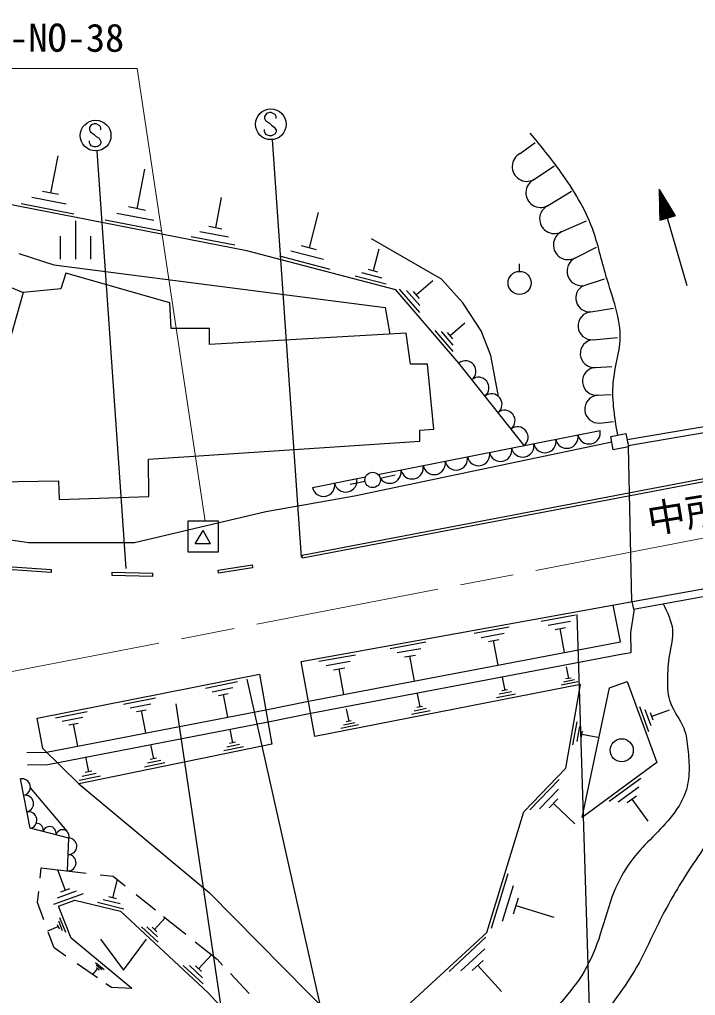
# Model space of a CAD drawing. Units: millimetres, scale not verified. Extents: x -60102783 to 680000, y -72987750 to 380000.
# Drawn here: x 98320 to 142311, y 240450 to 303992 of the extents above; entities that cross this region are included whole.
import ezdxf
from ezdxf.enums import TextEntityAlignment as Align

# ---------------------------------------------------------------- set-up
doc = ezdxf.new("R2010")
doc.units = ezdxf.units.MM
doc.header["$LTSCALE"] = 1000
doc.linetypes.add('CHAIN', pattern=[18.5, 12, -1.5, 3.5, -1.5])
for name, color, linetype, lineweight in [('M-BGD', 7, 'Continuous', 25), ('M-BMK', 2, 'CHAIN', 13), ('M-STR-HTXT', 7, 'Continuous', 13), ('M-STR-STRC', 7, 'Continuous', 25)]:
    doc.layers.add(name, color=color, linetype=linetype, lineweight=lineweight)
doc.layers.add('M-STR-STR1', color=1, linetype='Continuous')
doc.styles.add('ＭＳ ゴシック', font='')
doc.styles.get('ＭＳ ゴシック').set_extended_font_data('MS Gothic')

msp = doc.modelspace()

# ---------------------------------------------------------------- linework, layer by layer
at = {"layer": 'M-BGD'}
for p, q in [((130898, 295266), (131886, 295991)), ((100812, 295107), (100342, 292697)), ((106462, 294257), (105962, 291677)), ((131790, 293566), (133126, 294465)), ((101362, 291967), (99122, 292397)), ((100862, 292597), (99822, 292797)), ((111452, 292407), (111072, 290427)), ((132683, 291866), (134247, 292820)), ((141779, 286644), (139942, 292919)), ((139942, 292919), (139988, 290919)), ((139942, 292919), (140982, 291210)), ((139944, 292867), (139969, 292874)), ((139945, 292815), (139996, 292830)), ((139946, 292763), (140023, 292786)), ((139947, 292712), (140050, 292742)), ((139948, 292660), (140077, 292698)), ((139950, 292608), (140104, 292653)), ((139951, 292556), (140131, 292609)), ((139952, 292505), (140158, 292565)), ((139953, 292453), (140185, 292521)), ((139954, 292401), (140211, 292476)), ((139956, 292349), (140238, 292432)), ((139957, 292298), (140265, 292388)), ((139958, 292246), (140292, 292344)), ((139959, 292194), (140319, 292300)), ((113110, 288938), (97345, 292003)), ((101862, 291327), (98422, 291997)), ((106512, 291567), (105412, 291787)), ((139960, 292142), (140346, 292255)), ((139961, 292091), (140373, 292211)), ((139963, 292039), (140400, 292167)), ((139964, 291987), (140427, 292123)), ((139965, 291935), (140454, 292078)), ((139966, 291884), (140481, 292034)), ((139967, 291832), (140507, 291990)), ((139969, 291780), (140534, 291946)), ((139970, 291728), (140561, 291902)), ((139971, 291677), (140588, 291857)), ((139972, 291625), (140615, 291813)), ((139973, 291573), (140642, 291769)), ((139974, 291521), (140669, 291725)), ((139976, 291470), (140696, 291680)), ((107052, 290897), (104662, 291367)), ((117762, 291417), (117162, 289127)), ((139977, 291418), (140723, 291636)), ((139978, 291366), (140750, 291592)), ((139979, 291314), (140776, 291548)), ((139980, 291263), (140803, 291504)), ((139982, 291211), (140830, 291459)), ((139983, 291159), (140857, 291415)), ((139984, 291107), (140884, 291371)), ((139985, 291056), (140911, 291327)), ((139986, 291004), (140938, 291282)), ((139988, 290952), (140965, 291238)), ((139988, 290919), (140982, 291210)), ((101960, 290890), (101960, 288390)), ((107582, 290217), (103902, 290937)), ((111492, 290337), (110642, 290507)), ((133575, 290166), (135223, 290882)), ((100960, 289890), (100960, 288390)), ((102960, 288390), (102960, 289890)), ((112322, 289297), (109482, 289847)), ((111912, 289817), (110062, 290177)), ((117652, 288997), (116672, 289257)), ((125774, 287092), (121233, 289714)), ((134467, 288465), (135860, 289174)), ((98268, 288754), (100557, 288015)), ((122820, 286391), (113110, 288938)), ((118542, 287717), (115272, 288577)), ((118102, 288357), (115972, 288917)), ((121712, 289047), (121342, 287627)), ((100557, 288015), (122119, 285246)), ((130869, 287592), (130869, 288092)), ((96092, 287259), (98547, 286209)), ((101340, 287472), (101018, 286451)), ((108110, 285538), (101340, 287472)), ((122192, 286757), (120172, 287287)), ((121922, 287157), (120602, 287497)), ((121642, 287547), (121032, 287707)), ((125222, 286977), (124162, 286067)), ((127177, 285542), (125774, 287092)), ((135001, 286659), (136395, 287105)), ((98547, 286209), (96988, 280756)), ((101018, 286451), (98547, 286209)), ((126919, 281628), (122820, 286391)), ((124362, 284907), (123052, 286427)), ((124362, 285377), (123512, 286357)), ((124352, 285837), (123962, 286287)), ((108191, 283872), (108110, 285538)), ((128359, 283733), (127177, 285542)), ((122119, 285246), (122418, 283515)), ((135504, 284956), (136981, 285202)), ((127292, 284217), (126352, 283407)), ((110689, 283872), (108191, 283872)), ((110689, 282825), (110689, 283872)), ((123476, 283577), (110689, 282825)), ((123772, 281562), (123476, 283577)), ((126532, 282387), (125372, 283737)), ((126532, 282797), (125782, 283677)), ((126522, 283207), (126182, 283607)), ((128986, 282108), (128359, 283733)), ((135649, 283148), (137235, 283291)), ((124873, 281562), (123772, 281562)), ((125276, 277318), (124873, 281562)), ((131157, 276256), (126919, 281628)), ((129496, 279450), (128986, 282108)), ((135794, 281339), (136873, 281410)), ((116708, 269126), (169903, 279258)), ((169941, 279062), (116746, 268929)), ((135938, 279530), (136815, 279579)), ((137860, 276645), (149654, 278668)), ((136083, 277721), (136974, 277820)), ((137932, 276252), (149727, 278274)), ((121648, 274376), (136103, 277235)), ((124363, 277264), (125276, 277318)), ((124363, 276539), (124363, 277264)), ((106713, 275357), (124363, 276539)), ((120111, 272976), (136870, 276496)), ((136805, 276848), (137789, 277030)), ((136965, 275985), (136805, 276848)), ((137789, 277030), (137948, 276166)), ((137948, 276166), (136965, 275985)), ((138180, 266092), (137948, 276166)), ((106740, 272939), (106713, 275357)), ((93496, 273825), (100857, 273960)), ((100857, 273960), (100911, 272751)), ((117384, 273533), (120845, 274217)), ((120812, 273917), (119832, 273717)), ((121792, 274127), (122772, 274337)), ((100911, 272751), (106740, 272939)), ((114347, 271951), (120111, 272976)), ((105796, 269933), (114347, 271951)), ((109264, 271329), (109264, 269329)), ((111264, 271329), (109264, 271329)), ((111264, 269329), (111264, 271329)), ((92985, 270830), (98910, 269933)), ((109755, 269856), (110264, 270729)), ((110755, 269856), (110264, 270729)), ((98910, 269933), (105796, 269933)), ((110755, 269856), (109755, 269856)), ((109264, 269329), (111264, 269329)), ((116746, 268929), (116708, 269126)), ((139060, 266251), (153673, 268923)), ((100370, 267994), (95589, 268301)), ((95602, 268501), (100383, 268194)), ((100383, 268194), (100370, 267994)), ((111245, 268141), (113463, 268482)), ((113493, 268284), (111276, 267943)), ((113463, 268482), (113493, 268284)), ((138276, 265599), (153764, 268432)), ((104349, 267804), (104354, 268004)), ((106976, 267736), (104349, 267804)), ((104354, 268004), (106981, 267936)), ((106981, 267936), (106976, 267736)), ((111276, 267943), (111245, 268141)), ((116643, 262203), (139060, 266251)), ((137435, 263481), (136953, 265871)), ((138114, 264082), (138340, 265611)), ((138180, 266092), (138276, 265599)), ((132272, 264817), (134502, 265227)), ((127912, 264037), (130192, 264447)), ((132722, 264557), (134172, 264817)), ((133172, 264287), (133842, 264407)), ((133792, 262787), (133512, 264347)), ((128372, 263767), (129852, 264037)), ((138136, 262775), (138114, 264082)), ((117124, 259605), (137435, 263481)), ((122432, 263047), (124772, 263467)), ((128832, 263497), (129512, 263617)), ((129462, 261957), (129172, 263557)), ((117277, 258820), (137585, 262695)), ((117802, 262217), (120182, 262637)), ((122902, 262777), (124432, 263047)), ((123372, 262497), (124082, 262617)), ((124022, 260917), (123732, 262557)), ((137585, 262695), (138136, 262775)), ((117549, 257308), (116643, 262203)), ((118282, 261937), (119832, 262207)), ((133892, 261857), (134052, 261087)), ((99472, 258507), (113933, 261367)), ((113933, 261367), (114739, 256815)), ((118762, 261647), (119482, 261777)), ((119422, 260047), (119122, 261717)), ((129732, 261177), (129902, 260317)), ((110422, 260467), (112512, 260887)), ((134831, 260692), (117549, 257308)), ((134652, 260867), (133562, 260647)), ((134432, 260997), (133722, 260857)), ((133864, 255254), (134831, 260692)), ((134212, 261117), (133882, 261057)), ((136719, 260490), (137862, 260887)), ((137862, 260887), (139799, 255622)), ((110852, 260227), (112212, 260497)), ((111272, 259987), (111902, 260107)), ((111882, 258577), (111592, 260047)), ((124192, 260087), (124362, 259237)), ((130592, 260067), (129362, 259827)), ((130342, 260217), (129542, 260057)), ((130082, 260357), (129712, 260277)), ((134931, 252047), (136719, 260490)), ((105092, 259417), (107172, 259827)), ((105522, 259177), (106872, 259447)), ((114344, 259047), (117124, 259605)), ((124542, 259267), (124172, 259197)), ((100074, 256297), (114344, 259047)), ((100672, 258537), (102732, 258947)), ((105942, 258937), (106562, 259057)), ((106542, 257547), (106252, 258997)), ((114498, 258262), (117277, 258820)), ((119582, 259107), (119742, 258307)), ((125042, 258977), (123822, 258737)), ((124792, 259127), (124002, 258967)), ((139282, 257617), (138682, 259237)), ((139422, 257997), (139032, 259047)), ((139562, 258367), (139382, 258847)), ((140602, 259027), (139472, 258607)), ((99834, 256533), (99472, 258507)), ((100157, 255498), (114498, 258262)), ((101102, 258307), (102432, 258567)), ((101522, 258067), (102132, 258187)), ((102112, 256687), (101832, 258127)), ((120382, 258067), (119232, 257837)), ((120152, 258207), (119402, 258057)), ((119912, 258337), (119572, 258267)), ((134332, 256767), (134602, 258257)), ((112002, 257787), (112182, 256897)), ((134602, 256987), (134782, 257957)), ((134872, 257207), (134952, 257657)), ((135952, 257247), (134912, 257437)), ((114739, 256815), (102171, 254237)), ((106842, 256787), (107032, 255857)), ((112642, 256797), (111812, 256617)), ((112372, 256937), (111992, 256857)), ((98797, 256277), (100074, 256297)), ((102171, 254237), (99834, 256533)), ((112902, 256647), (111622, 256377)), ((98843, 255477), (100157, 255498)), ((102612, 255977), (102812, 255007)), ((107782, 255597), (106452, 255317)), ((107512, 255747), (106642, 255567)), ((107232, 255897), (106832, 255817)), ((139799, 255622), (134931, 252047)), ((103312, 254897), (102402, 254707)), ((103022, 255047), (102602, 254967)), ((131145, 252414), (133864, 255254)), ((99006, 251333), (98373, 254546)), ((102171, 254237), (110671, 247147)), ((103592, 254737), (102202, 254447)), ((131532, 252537), (133432, 254517)), ((136692, 253097), (138752, 254607)), ((99022, 253960), (101393, 251141)), ((132162, 252597), (133402, 253887)), ((137282, 253057), (138622, 254037)), ((132792, 252657), (133362, 253257)), ((134462, 251627), (133082, 252957)), ((137872, 253007), (138482, 253457)), ((139232, 251797), (138182, 253237)), ((128728, 244558), (131145, 252414)), ((101537, 250701), (99006, 251333)), ((101440, 248558), (101537, 250701)), ((99663, 248080), (99736, 248753)), ((99736, 248753), (102647, 248420)), ((100792, 248637), (101282, 247297)), ((103576, 248313), (104410, 248218)), ((104672, 248007), (104382, 246807)), ((104410, 248218), (105188, 247596)), ((129032, 244837), (130112, 248387)), ((99493, 246514), (99570, 247224)), ((102012, 247237), (100762, 246777)), ((101572, 247397), (100992, 247187)), ((129752, 245297), (130462, 247607)), ((102452, 247067), (100532, 246367)), ((100856, 246270), (101927, 246660)), ((101927, 246660), (104897, 245930)), ((104872, 246417), (103762, 246687)), ((104632, 246747), (104122, 246867)), ((105901, 247027), (107166, 246016)), ((110671, 247147), (120621, 237076)), ((130472, 245757), (130802, 246817)), ((99906, 245368), (99493, 246514)), ((101684, 244177), (100856, 246270)), ((105112, 246077), (103392, 246497)), ((104897, 245930), (110592, 240623)), ((133122, 245527), (130642, 246287)), ((100852, 245307), (101102, 244677)), ((100932, 245527), (101312, 244567)), ((107802, 245507), (107102, 244747)), ((107701, 245589), (109151, 244432)), ((100162, 244667), (100832, 244937)), ((100772, 245077), (100892, 244787)), ((107342, 243927), (106262, 244927)), ((107302, 244267), (106602, 244917)), ((107262, 244597), (106942, 244897)), ((100564, 243544), (100193, 244573)), ((105627, 240915), (101684, 244177)), ((103591, 244106), (105091, 242106)), ((105091, 242106), (106591, 244106)), ((120621, 237076), (128728, 244558)), ((126272, 242017), (128672, 244237)), ((101342, 243008), (100564, 243544)), ((109757, 243948), (111177, 242814)), ((127032, 242047), (128592, 243487)), ((110822, 243097), (109982, 242197)), ((111177, 242814), (111533, 242433)), ((127782, 242067), (128502, 242737)), ((103389, 241599), (102067, 242509)), ((103092, 241807), (103422, 242197)), ((103272, 242597), (103832, 242137)), ((103302, 242437), (103672, 242137)), ((103332, 242267), (103502, 242127)), ((110262, 241207), (108972, 242407)), ((110222, 241607), (109382, 242397)), ((110172, 242007), (109782, 242377)), ((129692, 240717), (128142, 242407)), ((112053, 241880), (113276, 240574)), ((104312, 240964), (103947, 241216)), ((105627, 240915), (104312, 240964)), ((110592, 240623), (114341, 236583))]:
    msp.add_line(p, q, dxfattribs=at)
for centre, radius in [((130864, 286847), 750), ((121302, 274015), 500), ((137514, 256417), 750)]:
    msp.add_circle(centre, radius, dxfattribs=at)
for centre, radius, start, end in [((131344, 294416), 960, 117.69151, 297.69151), ((132237, 292716), 960, 117.69151, 297.69151), ((133129, 291016), 960, 117.69151, 297.69151), ((134021, 289316), 960, 117.69151, 297.69151), ((134913, 287615), 960, 117.69151, 275.23675), ((135432, 285861), 907, 118.35434, 274.57392), ((135577, 284052), 907, 94.57392, 274.57392), ((135721, 282243), 907, 94.57392, 274.57392), ((127342, 281091), 684, 308.27209, 128.27209), ((135866, 280435), 907, 94.57392, 274.57392), ((128190, 280017), 684, 308.27209, 128.27209), ((129038, 278942), 684, 308.27209, 128.27209), ((136011, 278626), 907, 94.57392, 274.57392), ((129885, 277868), 684, 308.27209, 128.27209), ((130733, 276794), 684, 308.27209, 128.27209), ((135383, 277092), 734, 191.18711, 11.18711), ((132503, 276523), 734, 191.18711, 11.18711), ((133943, 276808), 734, 191.18711, 11.18711), ((128184, 275669), 734, 191.18711, 11.18711), ((129623, 275953), 734, 191.18711, 11.18711), ((131063, 276238), 734, 191.18711, 11.18711), ((125304, 275099), 734, 191.18711, 11.18711), ((126744, 275384), 734, 191.18711, 11.18711), ((122424, 274529), 734, 191.18711, 11.18711), ((123864, 274814), 734, 191.18711, 11.18711), ((119544, 273960), 734, 191.18711, 11.18711), ((118104, 273675), 734, 191.18711, 11.18711), ((98479, 254011), 546, 281.14289, 101.14289), ((98690, 252940), 546, 281.14289, 101.14289), ((98901, 251869), 546, 281.14289, 101.14289), ((99428, 251228), 435, 345.96376, 92.9303), ((100272, 251017), 435, 345.96376, 165.96376), ((101116, 250806), 435, 345.96376, 165.96376), ((101513, 250165), 536, 267.39651, 87.39651), ((101464, 249094), 536, 267.39651, 87.39651)]:
    msp.add_arc(centre, radius, start, end, dxfattribs=at)
for points, knots in [([(137252, 276931), (137045, 278163), (136837, 279394), (136988, 280615), (137092, 281464), (137369, 282308), (137410, 283148), (137476, 284521), (136910, 285883), (136505, 287248), (136191, 288308), (135974, 289370), (135601, 290383), (135119, 291690), (134376, 292916), (133551, 294061), (132920, 294936), (132241, 295764), (131561, 296593)], [0, 0, 0, 0, 1, 1, 1, 2, 2, 2, 3, 3, 3, 4, 4, 4, 5, 5, 5, 6, 6, 6, 6]), ([(140205, 265952), (140485, 265392), (140766, 264833), (140813, 264246), (140855, 263723), (140711, 263178), (140619, 262641), (140525, 262086), (140486, 261539), (140484, 260977), (140482, 260477), (140509, 259966), (140677, 259506), (140888, 258929), (141322, 258434), (141548, 257862), (141718, 257431), (141771, 256956), (141819, 256488), (141866, 256021), (141907, 255561), (141896, 255095), (141885, 254617), (141818, 254133), (141664, 253682), (141453, 253065), (141078, 252509), (140658, 251999), (139840, 251006), (138851, 250186), (138098, 249165), (137652, 248560), (137289, 247884), (137006, 247183), (136645, 246288), (136415, 245353), (136117, 244434), (135844, 243593), (135514, 242766), (135065, 242008), (134654, 241312), (134143, 240673), (133610, 240067), (133006, 239381), (132374, 238736), (131750, 238045), (131322, 237572), (130898, 237076), (130658, 236509), (130333, 235740), (130347, 234840), (130173, 234002), (129984, 233090), (129573, 232252), (129162, 231414)], [0, 0, 0, 0, 1, 1, 1, 2, 2, 2, 3, 3, 3, 4, 4, 4, 5, 5, 5, 6, 6, 6, 7, 7, 7, 8, 8, 8, 9, 9, 9, 10, 10, 10, 11, 11, 11, 12, 12, 12, 13, 13, 13, 14, 14, 14, 15, 15, 15, 16, 16, 16, 17, 17, 17, 18, 18, 18, 18]), ([(147198, 259440), (147057, 259317), (146916, 259194), (146820, 259048), (146578, 258684), (146613, 258177), (146596, 257705), (146580, 257270), (146522, 256865), (146435, 256460), (146260, 255644), (145971, 254829), (145581, 254078), (145124, 253197), (144528, 252403), (143949, 251599), (143559, 251059), (143177, 250515), (142800, 249967), (142355, 249320), (141915, 248669), (141500, 248002), (140837, 246938), (140236, 245837), (139686, 244707), (139291, 243896), (138923, 243070), (138477, 242289), (137733, 240984), (136774, 239806), (135908, 238571), (135418, 237872), (134957, 237156), (134517, 236425), (134103, 235736), (133707, 235035), (133369, 234309), (132812, 233114), (132410, 231853), (132008, 230591)], [0, 0, 0, 0, 1, 1, 1, 2, 2, 2, 3, 3, 3, 4, 4, 4, 5, 5, 5, 6, 6, 6, 7, 7, 7, 8, 8, 8, 9, 9, 9, 10, 10, 10, 11, 11, 11, 12, 12, 12, 13, 13, 13, 13])]:
    msp.add_open_spline(points, degree=3, knots=knots, dxfattribs=at)
at = {"layer": 'M-BMK'}
msp.add_line((77437, 257602), (173691, 276198), dxfattribs=at)
at = {"layer": 'M-STR-HTXT'}
for p, q in [((105967, 300796), (91121, 300796)), ((110396, 271329), (105967, 300796))]:
    msp.add_line(p, q, dxfattribs=at)
at = {"layer": 'M-STR-STRC'}
for p, q in [((114392, 297867), (114268, 297683)), ((114268, 297683), (114271, 297551)), ((114271, 297551), (114334, 297422)), ((114334, 297422), (114590, 297240)), ((114584, 297933), (114392, 297867)), ((114705, 297930), (114584, 297933)), ((114956, 297812), (114705, 297930)), ((115019, 297680), (114956, 297812)), ((115019, 297551), (115019, 297680)), ((102990, 297135), (102866, 296951)), ((102866, 296951), (102869, 296819)), ((102869, 296819), (102932, 296690)), ((103182, 297201), (102990, 297135)), ((103303, 297198), (103182, 297201)), ((103553, 297080), (103303, 297198)), ((103617, 296948), (103553, 297080)), ((103617, 296819), (103617, 296948)), ((114271, 296703), (114268, 296824)), ((114590, 297240), (114719, 297109)), ((114719, 297109), (114898, 296993)), ((114898, 296993), (115024, 296793)), ((115024, 296793), (115019, 296682)), ((102932, 296690), (103187, 296508)), ((103187, 296508), (103316, 296376)), ((103316, 296376), (103495, 296261)), ((103495, 296261), (103622, 296060)), ((114310, 296600), (114271, 296703)), ((114395, 296490), (114310, 296600)), ((114582, 296429), (114395, 296490)), ((114716, 296429), (114582, 296429)), ((114816, 296458), (114716, 296429)), ((114761, 296174), (116643, 268983)), ((114958, 296550), (114816, 296458)), ((115019, 296682), (114958, 296550)), ((102869, 295971), (102866, 296092)), ((102908, 295868), (102869, 295971)), ((102992, 295758), (102908, 295868)), ((103179, 295697), (102992, 295758)), ((103314, 295697), (103179, 295697)), ((103414, 295726), (103314, 295697)), ((103556, 295818), (103414, 295726)), ((103617, 295950), (103556, 295818)), ((103622, 296060), (103617, 295950)), ((103359, 295442), (105241, 268251)), ((134595, 265244), (135653, 231546)), ((120344, 228897), (113139, 261037)), ((108497, 259434), (112883, 229951))]:
    msp.add_line(p, q, dxfattribs=at)
for centre in [(114676, 297170), (103273, 296438)]:
    msp.add_circle(centre, 1000, dxfattribs=at)

# ---------------------------------------------------------------- texts
at = {"layer": 'M-STR-HTXT', "style": 'ＭＳ ゴシック'}
msp.add_text('距離-NO-38', height=1833, dxfattribs=at).set_placement((92653, 301342), align=Align.BOTTOM_LEFT)
at = {"layer": 'M-STR-STR1', "style": 'ＭＳ ゴシック'}
msp.add_text('中所橋', height=1833, rotation=9.174, dxfattribs=at).set_placement((139416, 269963), align=Align.BOTTOM_LEFT)

doc.saveas('drawing.dxf')
